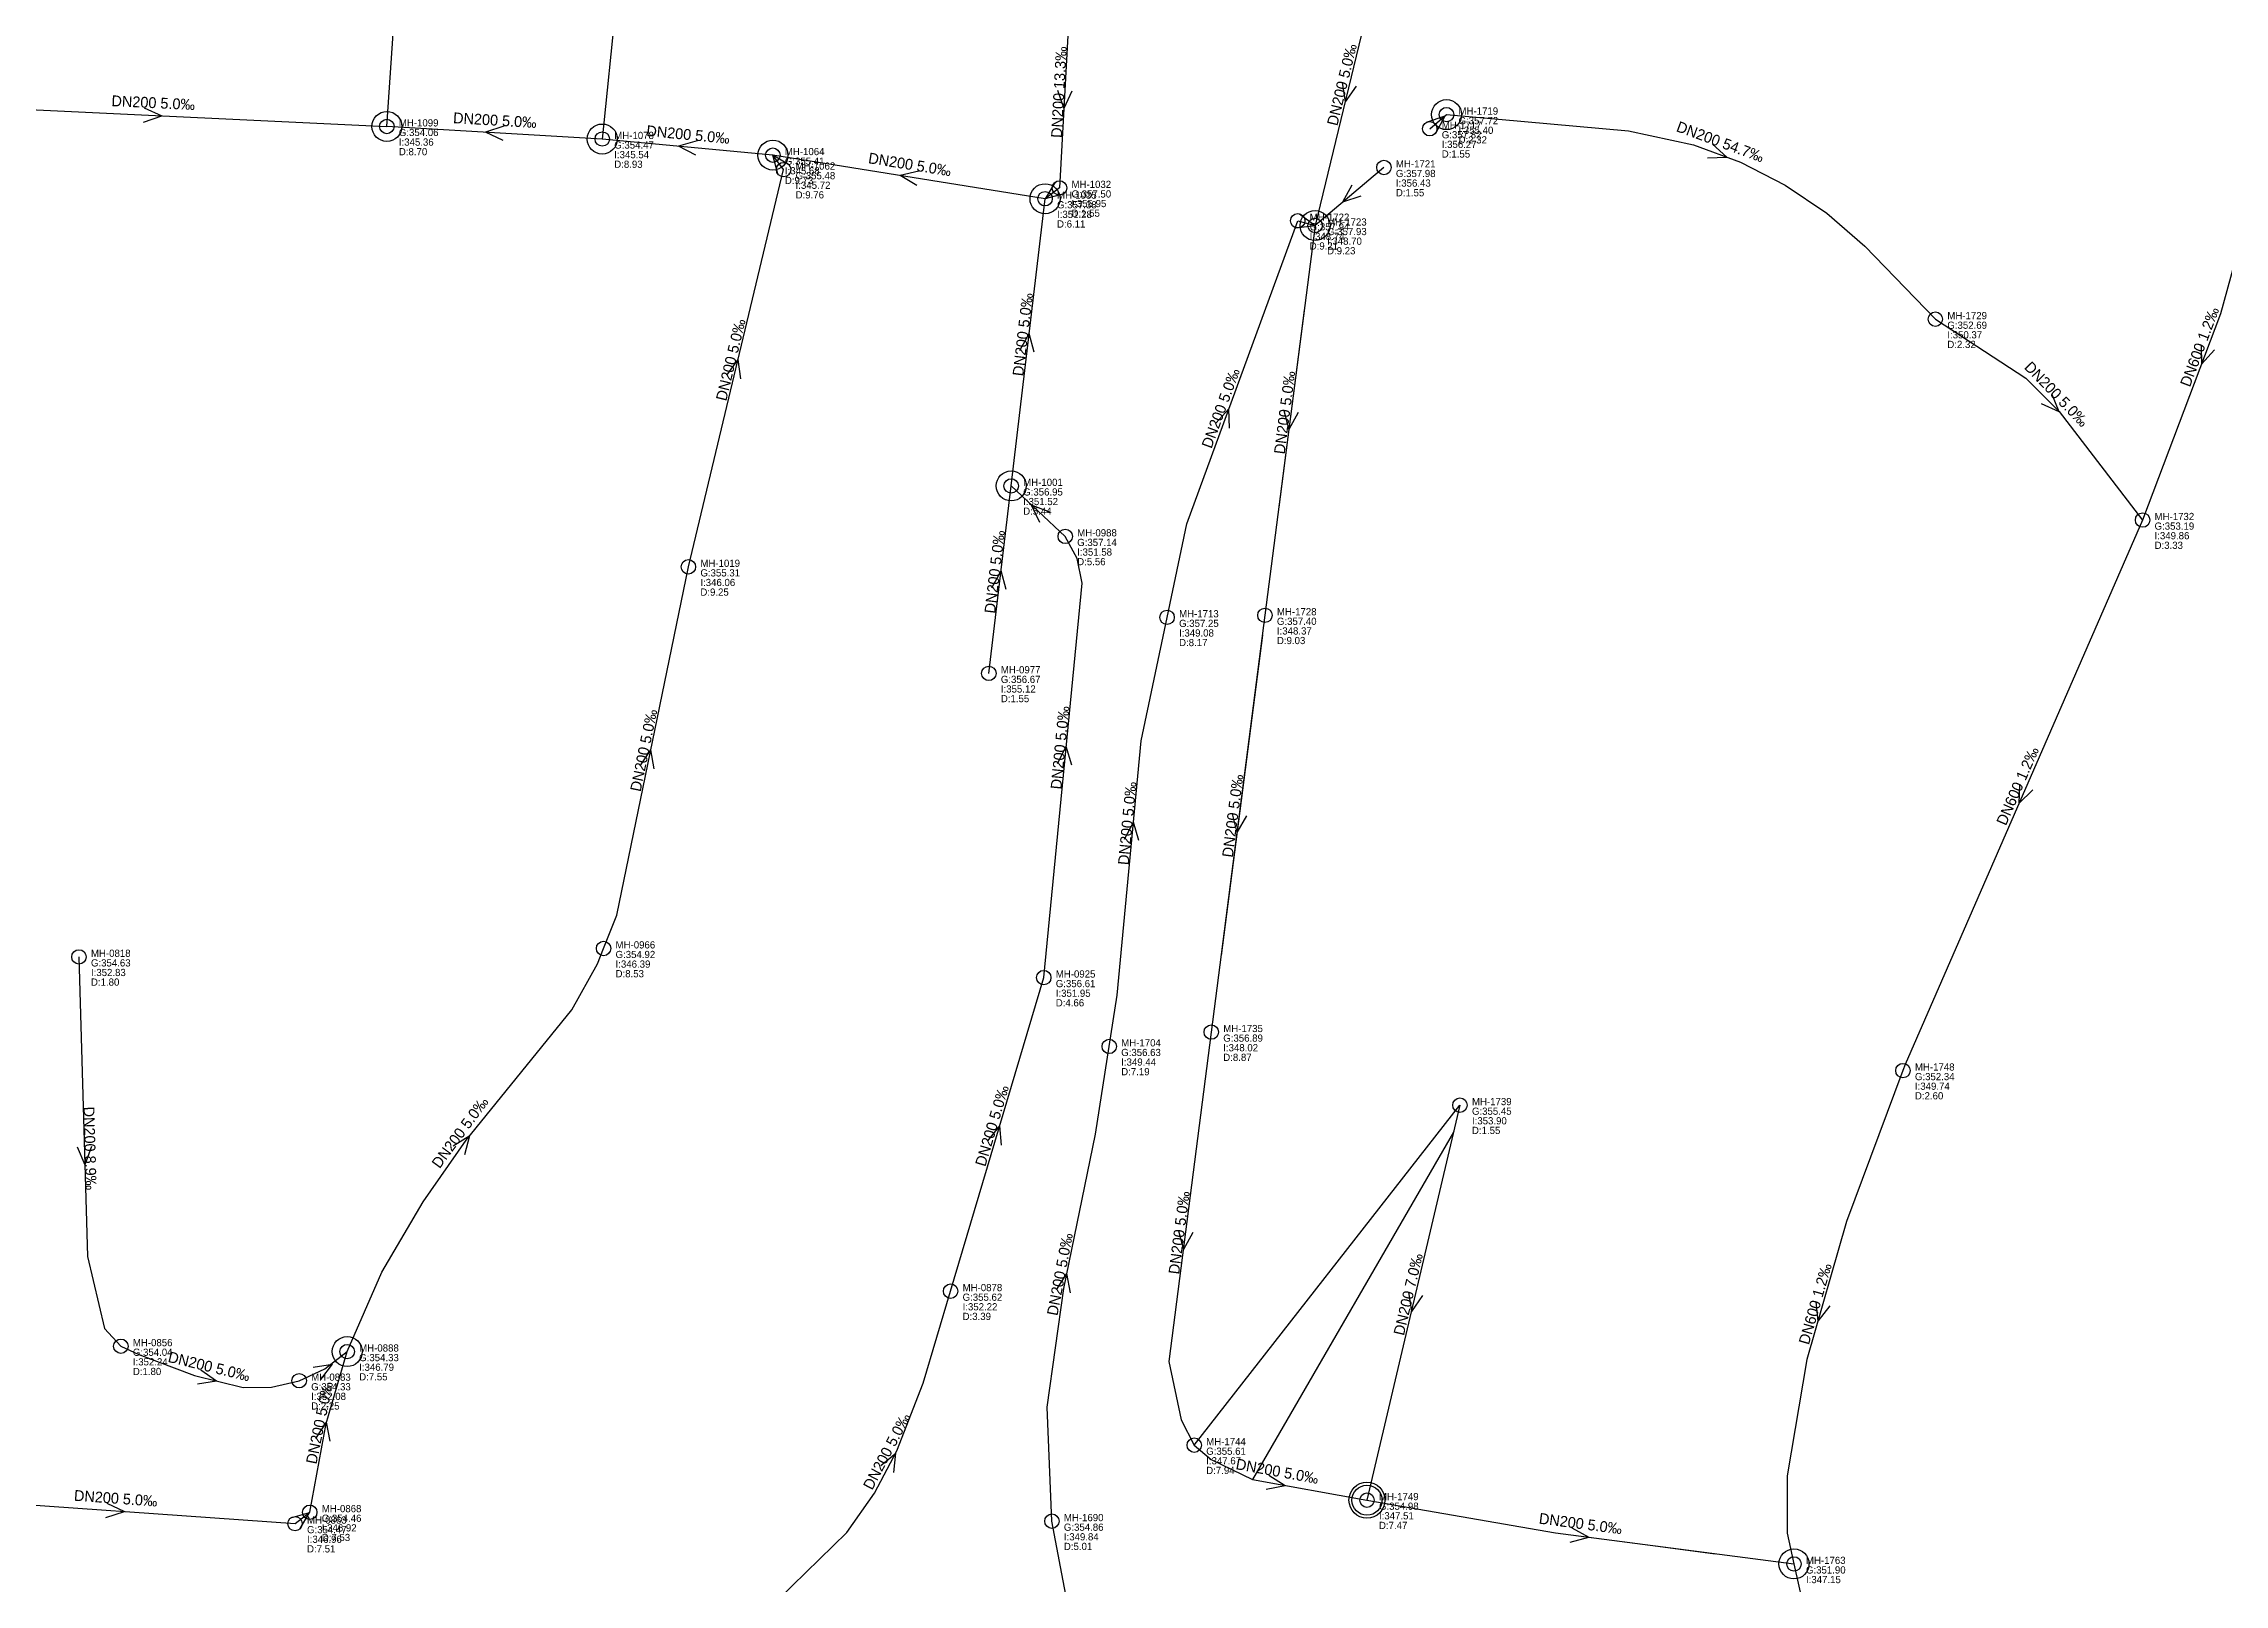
# Model space of a CAD drawing. Header units: metres. Extents: x 449901 to 451990, y 2566737 to 2570846.
# Drawn here: x 450272.4 to 450635.7, y 2567568.8 to 2567825.4 of the extents above; entities that cross this region are included whole.
import ezdxf
from ezdxf.enums import TextEntityAlignment as Align

# ---------------------------------------------------------------- set-up
doc = ezdxf.new("R2010")
doc.units = ezdxf.units.M
for name, color, linetype in [('SEW-DROP', 6, 'Continuous'), ('SEW-LABEL', 2, 'Continuous'), ('SEW-MH', 7, 'Continuous'), ('SEW-MH-LABEL', 8, 'Continuous'), ('SEW-PIPE-DN200', 3, 'Continuous'), ('SEW-PIPE-DN600', 2, 'Continuous'), ('SEW-RIDER', 8, 'Continuous'), ('SEW-SWEPT-CH', 6, 'Continuous')]:
    doc.layers.add(name, color=color, linetype=linetype)

msp = doc.modelspace()

# ---------------------------------------------------------------- linework, layer by layer
at = {"layer": 'SEW-DROP'}
for centre in [(450506.13, 2567813.6), (450329.61, 2567811.63), (450365.49, 2567809.54), (450393.91, 2567806.85), (450439.25, 2567799.59), (450484.23, 2567795.13), (450484.23, 2567795.13), (450433.61, 2567751.76), (450323, 2567607.58), (450492.88, 2567582.83), (450564.01, 2567572.21)]:
    msp.add_circle(centre, 2.5, dxfattribs=at)
at = {"layer": 'SEW-LABEL'}
for p, q in [((450488.76, 2567818.93), (450489.22, 2567815.73)), ((450491.1, 2567818.36), (450489.22, 2567815.73)), ((450289.2, 2567814.76), (450292.14, 2567813.42)), ((450441.34, 2567817.66), (450442.37, 2567814.6)), ((450443.74, 2567817.53), (450442.37, 2567814.6)), ((450289.09, 2567812.37), (450292.14, 2567813.42)), ((450349.12, 2567811.69), (450346.05, 2567810.67)), ((450502.81, 2567812.37), (450505.88, 2567813.39)), ((450504.36, 2567810.54), (450505.88, 2567813.39)), ((450348.98, 2567809.3), (450346.05, 2567810.67)), ((450381.31, 2567809.25), (450378.21, 2567808.34)), ((450381.08, 2567806.86), (450378.21, 2567808.34)), ((450550.43, 2567808.68), (450552.83, 2567806.52)), ((450394.73, 2567803.73), (450393.91, 2567806.85)), ((450396.66, 2567805.16), (450393.91, 2567806.85)), ((450418.25, 2567804.17), (450415.1, 2567803.46)), ((450549.6, 2567806.43), (450552.83, 2567806.52)), ((450417.87, 2567801.8), (450415.1, 2567803.46)), ((450440.94, 2567802.35), (450439.25, 2567799.59)), ((450442.37, 2567800.43), (450439.25, 2567799.59)), ((450490.34, 2567801.85), (450488.82, 2567799)), ((450481.65, 2567797.08), (450484.23, 2567795.13)), ((450491.88, 2567800.01), (450488.82, 2567799)), ((450481.02, 2567794.76), (450484.23, 2567795.13)), ((450435.06, 2567774.33), (450436.61, 2567777.17)), ((450437.45, 2567774.05), (450436.61, 2567777.17)), ((450631.83, 2567775.25), (450631.89, 2567772.02)), ((450386.25, 2567770.18), (450388.12, 2567772.82)), ((450388.58, 2567769.62), (450388.12, 2567772.82)), ((450634.08, 2567774.4), (450631.89, 2567772.02)), ((450467.72, 2567762.22), (450469.87, 2567764.62)), ((450469.97, 2567761.39), (450469.87, 2567764.62)), ((450479.05, 2567764.31), (450479.86, 2567761.18)), ((450481.44, 2567764.01), (450479.86, 2567761.18)), ((450605.2, 2567765.46), (450608.15, 2567764.15)), ((450606.92, 2567767.13), (450608.15, 2567764.15)), ((450438.39, 2567745.65), (450437.01, 2567748.58)), ((450440.03, 2567747.4), (450437.01, 2567748.58)), ((450430.38, 2567734.8), (450431.93, 2567737.64)), ((450432.77, 2567734.52), (450431.93, 2567737.64)), ((450371.8, 2567705.12), (450373.58, 2567707.82)), ((450374.15, 2567704.64), (450373.58, 2567707.82)), ((450441.3, 2567705.5), (450442.79, 2567708.37)), ((450443.69, 2567705.27), (450442.79, 2567708.37)), ((450601.59, 2567702.09), (450601.49, 2567698.86)), ((450603.79, 2567701.13), (450601.49, 2567698.86)), ((450452.5, 2567692.9), (450453.98, 2567695.78)), ((450454.89, 2567692.68), (450453.98, 2567695.78)), ((450470.41, 2567697.14), (450471.22, 2567694.01)), ((450472.79, 2567696.83), (450471.22, 2567694.01)), ((450429.7, 2567642.66), (450431.7, 2567645.19)), ((450432, 2567641.97), (450431.7, 2567645.19)), ((450278.03, 2567641.66), (450279.31, 2567638.7)), ((450280.43, 2567641.73), (450279.31, 2567638.7)), ((450340.66, 2567641.86), (450343.41, 2567643.56)), ((450342.59, 2567640.43), (450343.41, 2567643.56)), ((450461.48, 2567627.71), (450462.29, 2567624.58)), ((450463.86, 2567627.41), (450462.29, 2567624.58)), ((450441.15, 2567617.84), (450442.89, 2567620.56)), ((450443.51, 2567617.39), (450442.89, 2567620.56)), ((450499.8, 2567617.46), (450500.28, 2567614.26)), ((450502.13, 2567616.91), (450500.28, 2567614.26)), ((450567.67, 2567615.87), (450567.99, 2567612.65)), ((450569.98, 2567615.2), (450567.99, 2567612.65)), ((450298.62, 2567604.56), (450301.25, 2567602.69)), ((450317.36, 2567604.97), (450320.54, 2567605.5)), ((450318.6, 2567602.92), (450320.54, 2567605.5)), ((450298.05, 2567602.23), (450301.25, 2567602.69)), ((450317.79, 2567593.12), (450319.57, 2567595.82)), ((450320.15, 2567592.64), (450319.57, 2567595.82)), ((450411.92, 2567588.58), (450414.38, 2567590.68)), ((450414.04, 2567587.46), (450414.38, 2567590.68)), ((450476.51, 2567587.02), (450479.25, 2567585.3)), ((450282.97, 2567582.35), (450285.88, 2567580.94)), ((450476.08, 2567584.66), (450479.25, 2567585.3)), ((450282.8, 2567579.96), (450285.88, 2567580.94)), ((450313.62, 2567579.9), (450316.72, 2567580.79)), ((450315.09, 2567578), (450316.72, 2567580.79)), ((450526.7, 2567575.84), (450529.83, 2567576.65)), ((450527.01, 2567578.22), (450529.83, 2567576.65))]:
    msp.add_line(p, q, dxfattribs=at)
at = {"layer": 'SEW-MH'}
for centre in [(450506.13, 2567813.6), (450329.61, 2567811.63), (450503.34, 2567811.25), (450365.49, 2567809.54), (450393.91, 2567806.85), (450395.7, 2567804.44), (450495.7, 2567804.8), (450439.25, 2567799.59), (450441.66, 2567801.39), (450481.34, 2567795.92), (450484.23, 2567795.13), (450587.56, 2567779.53), (450433.61, 2567751.76), (450622.08, 2567746.07), (450442.61, 2567743.35), (450379.84, 2567738.28), (450459.58, 2567729.87), (450475.88, 2567730.21), (450429.89, 2567720.54), (450278.32, 2567673.32), (450365.71, 2567674.72), (450439.04, 2567669.87), (450466.94, 2567660.79), (450449.94, 2567658.4), (450582.16, 2567654.38), (450508.37, 2567648.62), (450423.52, 2567617.64), (450285.3, 2567608.47), (450323, 2567607.58), (450315, 2567602.72), (450464.1, 2567591.99), (450492.88, 2567582.83), (450314.31, 2567578.92), (450316.77, 2567580.82), (450440.39, 2567579.33), (450564.01, 2567572.21)]:
    msp.add_circle(centre, 1.2, dxfattribs=at)
at = {"layer": 'SEW-PIPE-DN200'}
for points in [[(450329.61, 2567811.63), (450334.7, 2567886.56)], [(450370.01, 2567854.19), (450365.49, 2567809.54)], [(450494.92, 2567839.24), (450484.23, 2567795.13)], [(450443.26, 2567830.81), (450441.66, 2567801.39)], [(450252.7, 2567819.82), (450259.39, 2567816.35), (450267.73, 2567814.59), (450329.61, 2567811.63)], [(450365.49, 2567809.54), (450329.61, 2567811.63)], [(450503.34, 2567811.25), (450506.13, 2567813.6), (450506.13, 2567813.6)], [(450506.13, 2567813.6), (450536.43, 2567810.88), (450547.25, 2567808.57), (450555.11, 2567805.69), (450562.56, 2567801.87), (450569.49, 2567797.17), (450575.8, 2567791.67), (450587.56, 2567779.53)], [(450393.91, 2567806.85), (450365.49, 2567809.54)], [(450379.84, 2567738.28), (450395.7, 2567804.44)], [(450439.25, 2567799.59), (450393.91, 2567806.85)], [(450395.7, 2567804.44), (450393.91, 2567806.85)], [(450495.7, 2567804.8), (450484.23, 2567795.13)], [(450441.66, 2567801.39), (450439.25, 2567799.59)], [(450433.61, 2567751.76), (450439.25, 2567799.59)], [(450459.58, 2567729.87), (450462.86, 2567745.47), (450481.34, 2567795.92)], [(450484.23, 2567795.13), (450475.88, 2567730.21)], [(450481.34, 2567795.92), (450484.23, 2567795.13)], [(450587.56, 2567779.53), (450587.56, 2567779.53), (450602.64, 2567769.69), (450608.19, 2567764.13), (450622.08, 2567746.07)], [(450429.89, 2567720.54), (450433.61, 2567751.76)], [(450442.61, 2567743.35), (450442.61, 2567743.35), (450433.61, 2567751.76), (450433.61, 2567751.76)], [(450439.04, 2567669.87), (450445.44, 2567735.56), (450444.58, 2567739.65), (450442.61, 2567743.35)], [(450365.71, 2567674.72), (450367.93, 2567680.29), (450379.84, 2567738.28)], [(450449.94, 2567658.4), (450451.27, 2567666.96), (450455.25, 2567709.3), (450459.58, 2567729.87)], [(450475.88, 2567730.21), (450466.94, 2567660.79)], [(450278.32, 2567673.32), (450279.75, 2567623.4), (450282.56, 2567611.45), (450285.3, 2567608.47), (450285.3, 2567608.47)], [(450323, 2567607.58), (450328.8, 2567620.78), (450335.66, 2567632.51), (450342.82, 2567642.8), (450360.42, 2567664.5), (450364.68, 2567672.15), (450365.71, 2567674.72)], [(450423.52, 2567617.64), (450439.04, 2567669.87)], [(450440.39, 2567579.33), (450440.39, 2567579.33), (450439.6, 2567598.32), (450442.4, 2567618.07), (450447.67, 2567643.78), (450449.94, 2567658.4)], [(450466.94, 2567660.79), (450459.88, 2567605.9), (450461.9, 2567596.22), (450464.1, 2567591.99), (450464.1, 2567591.99)], [(450508.37, 2567648.62), (450492.88, 2567582.83)], [(450394.84, 2567566.32), (450394.84, 2567566.32), (450406.26, 2567577.43), (450410.85, 2567583.98), (450414.58, 2567591.05), (450418.96, 2567602.3), (450423.52, 2567617.64)], [(450285.3, 2567608.47), (450288.3, 2567607.08), (450297.57, 2567603.58), (450305.69, 2567601.61), (450310.4, 2567601.67), (450315, 2567602.72), (450315, 2567602.72)], [(450315, 2567602.72), (450319.26, 2567604.72), (450323, 2567607.58)], [(450316.77, 2567580.82), (450316.77, 2567580.82), (450319.5, 2567595.58), (450323, 2567607.58)], [(450464.1, 2567591.99), (450466.94, 2567589.61), (450473.82, 2567586.29), (450492.88, 2567582.83)], [(450254.46, 2567583.18), (450314.31, 2567578.92)], [(450492.88, 2567582.83), (450524.26, 2567577.37), (450564.01, 2567572.21)], [(450314.31, 2567578.92), (450314.31, 2567578.92), (450316.77, 2567580.82)], [(450466.56, 2567515.39), (450465.8, 2567516.15), (450458.94, 2567525.67), (450452.04, 2567538.49), (450446.7, 2567551.58), (450443.93, 2567560.65), (450440.39, 2567579.33)]]:
    msp.add_lwpolyline(points, dxfattribs=at)
at = {"layer": 'SEW-PIPE-DN600'}
for points in [[(450640.84, 2567801.4), (450635.07, 2567780.42), (450622.08, 2567746.07)], [(450622.08, 2567746.07), (450582.54, 2567655.4), (450582.16, 2567654.38)], [(450582.16, 2567654.38), (450572.78, 2567629.24), (450566.14, 2567606.24), (450562.86, 2567586.86), (450562.86, 2567577.33), (450564.01, 2567572.21)], [(450564.01, 2567572.21), (450569.95, 2567545.69), (450574.02, 2567520.45)]]:
    msp.add_lwpolyline(points, dxfattribs=at)
at = {"layer": 'SEW-RIDER'}
for points in [[(450482.41, 2567781.01), (450478.19, 2567748.21)], [(450475.45, 2567726.91), (450468.59, 2567673.56)], [(450464.1, 2567591.99), (450508.37, 2567648.62), (450508.37, 2567648.62)], [(450507.34, 2567644.27), (450507.3, 2567644.1), (450473.82, 2567586.29)], [(450524.26, 2567577.37), (450540.07, 2567575.32), (450550.86, 2567573.92)]]:
    msp.add_lwpolyline(points, dxfattribs=at)
at = {"layer": 'SEW-SWEPT-CH'}
msp.add_circle((450492.88, 2567582.83), 3, dxfattribs=at)

# ---------------------------------------------------------------- texts
at = {"layer": 'SEW-LABEL'}
for s, rotation, p in [('DN200 13.3‰', 86.887, (450442.46, 2567817.3)), ('DN200 5.0‰', 76.3719, (450489.58, 2567818.39)), ('DN200 5.0‰', -2.7334, (450290.65, 2567814.69)), ('DN200 5.0‰', 356.6561, (450347.55, 2567811.78)), ('DN200 5.0‰', 354.6091, (450379.7, 2567809.39)), ('DN200 54.7‰', -20.1539, (450551.43, 2567808.24)), ('DN200 5.0‰', 350.9021, (450416.58, 2567804.42)), ('DN200 5.0‰', 83.2697, (450436.43, 2567776.88)), ('DN200 5.0‰', 76.5173, (450387.77, 2567772.56)), ('DN600 1.2‰', 69.2822, (450632.42, 2567774.62)), ('DN200 5.0‰', 69.8885, (450469.36, 2567764.41)), ('DN200 5.0‰', -45.8519, (450607.1, 2567766.42)), ('DN200 5.0‰', 82.668, (450480.05, 2567763.87)), ('DN200 5.0‰', 83.2152, (450431.75, 2567737.35)), ('DN200 5.0‰', 78.3983, (450373.28, 2567707.55)), ('DN200 5.0‰', 84.4309, (450442.64, 2567708.08)), ('DN600 1.2‰', 66.4401, (450602.09, 2567701.44)), ('DN200 5.0‰', 84.6263, (450453.84, 2567695.48)), ('DN200 5.0‰', 82.668, (450471.41, 2567696.7)), ('DN200 5.0‰', 73.4507, (450431.28, 2567644.95)), ('DN200 8.9‰', -88.3593, (450279.27, 2567641.4)), ('DN200 5.0‰', 53.6163, (450342.52, 2567643.55)), ('DN200 5.0‰', 82.668, (450462.48, 2567627.27)), ('DN200 5.0‰', 79.2611, (450442.61, 2567620.29)), ('DN200 7.0‰', 76.7509, (450500.62, 2567616.92)), ('DN600 1.2‰', 73.9064, (450568.41, 2567615.29)), ('DN200 5.0‰', -13.6341, (450299.79, 2567604.24)), ('DN200 5.0‰', 78.436, (450319.27, 2567595.55)), ('DN200 5.0‰', 62.2932, (450413.68, 2567590.55)), ('DN200 5.0‰', -10.2862, (450477.77, 2567586.77)), ('DN200 5.0‰', -4.0751, (450284.38, 2567582.25)), ('DN200 5.0‰', -7.3919, (450528.34, 2567578.04))]:
    msp.add_text(s, height=1.8, rotation=rotation, dxfattribs=at).set_placement(p, align=Align.CENTER)
at = {"layer": 'SEW-MH-LABEL'}
for s, p in [('MH-1719', (450508.13, 2567813.6)), ('G:354.06', (450331.61, 2567810.03)), ('MH-1099', (450331.61, 2567811.63)), ('MH-1717', (450505.34, 2567811.25)), ('G:357.72', (450508.13, 2567812)), ('I:355.40', (450508.13, 2567810.4)), ('D:8.70', (450331.61, 2567806.83)), ('I:345.36', (450331.61, 2567808.43)), ('G:354.47', (450367.49, 2567807.94)), ('MH-1078', (450367.49, 2567809.54)), ('I:345.54', (450367.49, 2567806.34)), ('MH-1064', (450395.91, 2567806.85)), ('G:357.82', (450505.34, 2567809.65)), ('D:1.55', (450505.34, 2567806.45)), ('I:356.27', (450505.34, 2567808.05)), ('D:2.32', (450508.13, 2567808.8)), ('D:8.93', (450367.49, 2567804.74)), ('G:355.41', (450395.91, 2567805.25)), ('I:345.68', (450395.91, 2567803.65)), ('G:355.48', (450397.7, 2567802.84)), ('MH-1062', (450397.7, 2567804.44)), ('G:357.98', (450497.7, 2567803.2)), ('MH-1721', (450497.7, 2567804.8)), ('D:9.73', (450395.91, 2567802.05)), ('D:9.76', (450397.7, 2567799.64)), ('I:345.72', (450397.7, 2567801.24)), ('MH-1035', (450441.25, 2567799.59)), ('G:357.50', (450443.66, 2567799.79)), ('MH-1032', (450443.66, 2567801.39)), ('D:1.55', (450497.7, 2567800)), ('I:356.43', (450497.7, 2567801.6)), ('G:357.38', (450441.25, 2567797.99)), ('I:351.28', (450441.25, 2567796.39)), ('D:1.55', (450443.66, 2567796.59)), ('I:355.95', (450443.66, 2567798.19)), ('MH-1722', (450483.34, 2567795.92)), ('D:6.11', (450441.25, 2567794.79)), ('G:357.94', (450483.34, 2567794.32)), ('I:348.74', (450483.34, 2567792.72)), ('G:357.93', (450486.23, 2567793.53)), ('MH-1723', (450486.23, 2567795.13)), ('I:348.70', (450486.23, 2567791.93)), ('D:9.21', (450483.34, 2567791.12)), ('D:9.23', (450486.23, 2567790.33)), ('G:352.69', (450589.56, 2567777.93)), ('MH-1729', (450589.56, 2567779.53)), ('D:2.32', (450589.56, 2567774.73)), ('I:350.37', (450589.56, 2567776.33)), ('MH-1001', (450435.61, 2567751.76)), ('G:356.95', (450435.61, 2567750.16)), ('I:351.52', (450435.61, 2567748.56)), ('D:5.44', (450435.61, 2567746.96)), ('G:353.19', (450624.08, 2567744.47)), ('MH-1732', (450624.08, 2567746.07)), ('G:357.14', (450444.61, 2567741.75)), ('MH-0988', (450444.61, 2567743.35)), ('D:3.33', (450624.08, 2567741.27)), ('I:349.86', (450624.08, 2567742.87)), ('MH-1019', (450381.84, 2567738.28)), ('D:5.56', (450444.61, 2567738.55)), ('I:351.58', (450444.61, 2567740.15)), ('G:355.31', (450381.84, 2567736.68)), ('D:9.25', (450381.84, 2567733.48)), ('I:346.06', (450381.84, 2567735.08)), ('MH-1713', (450461.58, 2567729.87)), ('MH-1728', (450477.88, 2567730.21)), ('G:357.25', (450461.58, 2567728.27)), ('I:349.08', (450461.58, 2567726.67)), ('G:357.40', (450477.88, 2567728.61)), ('I:348.37', (450477.88, 2567727.01)), ('D:8.17', (450461.58, 2567725.07)), ('D:9.03', (450477.88, 2567725.41)), ('G:356.67', (450431.89, 2567718.94)), ('MH-0977', (450431.89, 2567720.54)), ('D:1.55', (450431.89, 2567715.74)), ('I:355.12', (450431.89, 2567717.34)), ('G:354.63', (450280.32, 2567671.72)), ('MH-0818', (450280.32, 2567673.32)), ('G:354.92', (450367.71, 2567673.12)), ('MH-0966', (450367.71, 2567674.72)), ('D:1.80', (450280.32, 2567668.52)), ('I:352.83', (450280.32, 2567670.12)), ('D:8.53', (450367.71, 2567669.92)), ('I:346.39', (450367.71, 2567671.52)), ('G:356.61', (450441.04, 2567668.27)), ('MH-0925', (450441.04, 2567669.87)), ('D:4.66', (450441.04, 2567665.07)), ('I:351.95', (450441.04, 2567666.67)), ('MH-1735', (450468.94, 2567660.79)), ('MH-1704', (450451.94, 2567658.4)), ('G:356.89', (450468.94, 2567659.19)), ('I:348.02', (450468.94, 2567657.59)), ('G:356.63', (450451.94, 2567656.8)), ('D:7.19', (450451.94, 2567653.6)), ('I:349.44', (450451.94, 2567655.2)), ('D:8.87', (450468.94, 2567655.99)), ('MH-1748', (450584.16, 2567654.38)), ('G:352.34', (450584.16, 2567652.78)), ('I:349.74', (450584.16, 2567651.18)), ('G:355.45', (450510.37, 2567647.02)), ('MH-1739', (450510.37, 2567648.62)), ('D:2.60', (450584.16, 2567649.58)), ('D:1.55', (450510.37, 2567643.82)), ('I:353.90', (450510.37, 2567645.42)), ('MH-0878', (450425.52, 2567617.64)), ('G:355.62', (450425.52, 2567616.04)), ('I:352.22', (450425.52, 2567614.44)), ('D:3.39', (450425.52, 2567612.84)), ('G:354.04', (450287.3, 2567606.87)), ('MH-0856', (450287.3, 2567608.47)), ('MH-0888', (450325, 2567607.58)), ('D:1.80', (450287.3, 2567603.67)), ('I:352.24', (450287.3, 2567605.27)), ('MH-0883', (450317, 2567602.72)), ('G:354.33', (450325, 2567605.98)), ('D:7.55', (450325, 2567602.78)), ('I:346.79', (450325, 2567604.38)), ('G:354.33', (450317, 2567601.12)), ('I:352.08', (450317, 2567599.52)), ('D:2.25', (450317, 2567597.92)), ('MH-1744', (450466.1, 2567591.99)), ('G:355.61', (450466.1, 2567590.39)), ('I:347.67', (450466.1, 2567588.79)), ('D:7.94', (450466.1, 2567587.19)), ('G:354.98', (450494.88, 2567581.23)), ('MH-1749', (450494.88, 2567582.83)), ('G:354.47', (450316.31, 2567577.32)), ('MH-0863', (450316.31, 2567578.92)), ('G:354.46', (450318.77, 2567579.22)), ('MH-0868', (450318.77, 2567580.82)), ('I:346.92', (450318.77, 2567577.62)), ('G:354.86', (450442.39, 2567577.73)), ('MH-1690', (450442.39, 2567579.33)), ('D:7.47', (450494.88, 2567578.03)), ('I:347.51', (450494.88, 2567579.63)), ('D:7.51', (450316.31, 2567574.12)), ('I:346.96', (450316.31, 2567575.72)), ('D:7.53', (450318.77, 2567576.02)), ('D:5.01', (450442.39, 2567574.53)), ('I:349.84', (450442.39, 2567576.13)), ('G:351.90', (450566.01, 2567570.61)), ('MH-1763', (450566.01, 2567572.21)), ('I:347.15', (450566.01, 2567569.01))]:
    msp.add_text(s, height=1.2, dxfattribs=at).set_placement(p)

doc.saveas('drawing.dxf')
